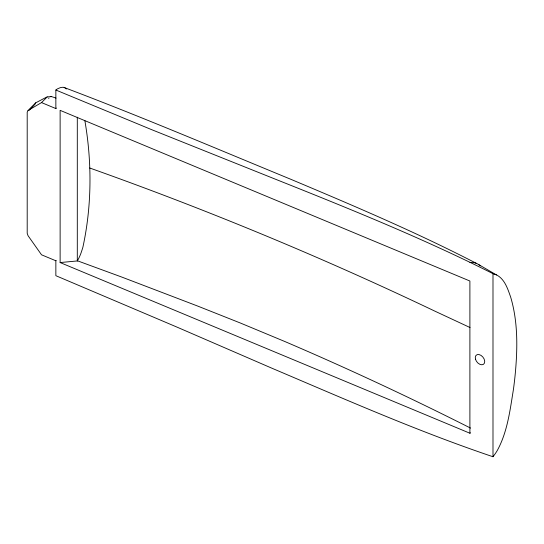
<?xml version="1.0" encoding="UTF-8"?>
<svg xmlns="http://www.w3.org/2000/svg" width="544" height="544" viewBox="0 0 544 544"><rect width="100%" height="100%" fill="white"/><g stroke="black" fill="none" stroke-linecap="round" stroke-linejoin="round"><path stroke-width="0.82" d="M28.036 110.486L27.2 112.166L27.2 233.301L28.036 235.681L41.528 254.803L55.855 260.773L55.855 275.692L177.065 327.148L271.925 368.22C344.964 399.235 417.758 431.351 492.993 456.742L494.843 454.267A32.463 18.741 -60 0 0 497.42 450.248C507.566 431.603 510.061 409.972 513.448 389.341A354.314 204.564 -60 0 0 515.426 371.919C517.636 346.936 517.868 321.198 510.619 296.949C507.817 289.102 504.988 279.806 497.318 275.339A38.291 22.107 -60 0 0 493.911 274.135C423.545 238.653 350.207 209.018 277.005 179.833L151.688 129.676L55.855 90.032L55.855 108.562L41.528 102.592L28.043 110.486L35.673 102.85L44.52 98.206A96.383 11.526 -38.1 0 1 47.199 96.92L51.224 96.574M34.782 104.584L35.673 102.85M60.126 262.555L469.894 433.228L469.894 281.017L60.126 110.344L60.126 262.555L77.302 260.95L78.513 258.822A28.077 13.41 -67.4 0 0 81.117 252.736L82.416 248.812A43.602 20.828 -67.4 0 0 82.933 247.024C91.882 205.686 92.058 162.248 84.857 120.625M28.948 110.412L34.197 105.162M41.528 102.592L47.199 96.927M55.855 108.562L56.345 108.072M55.855 260.773L56.202 260.426M469.894 433.228L470.526 432.861M50.925 96.825L51.442 96.553L56.046 98.104M469.894 262.324L474.49 262.766A38.202 22.059 -60 0 1 477.55 263.915L496.502 274.951M89.678 167.987C206.992 209.664 322.109 257.373 434.486 310.964L470.016 327.529M77.479 260.807L121.618 277.005L197.418 305.966L240.196 322.946L284.906 341.55C347.684 368.417 409.605 397.304 470.553 428.094M64.165 87.509C140.427 116.294 215.451 148.254 290.816 179.289C353.464 205.652 416.153 232.193 476.564 263.446M478.509 264.479L480.345 265.88M66.348 88.992L64.947 87.863A27.309 11.152 -71.6 0 0 62.893 87.264L60.595 87.55L57.691 88.747A27.533 11.24 -71.6 0 0 55.855 90.032M492.993 273.979L492.993 456.742M77.302 117.191L77.302 260.95M48.464 98.335A95.241 2.883 -31.6 0 1 49.137 97.968M475.497 359.224A5.841 3.869 51.3 0 0 483.521 364.283A5.841 3.869 51.3 0 0 480.984 355.375A5.841 3.869 51.3 0 0 475.497 359.224"/></g></svg>
